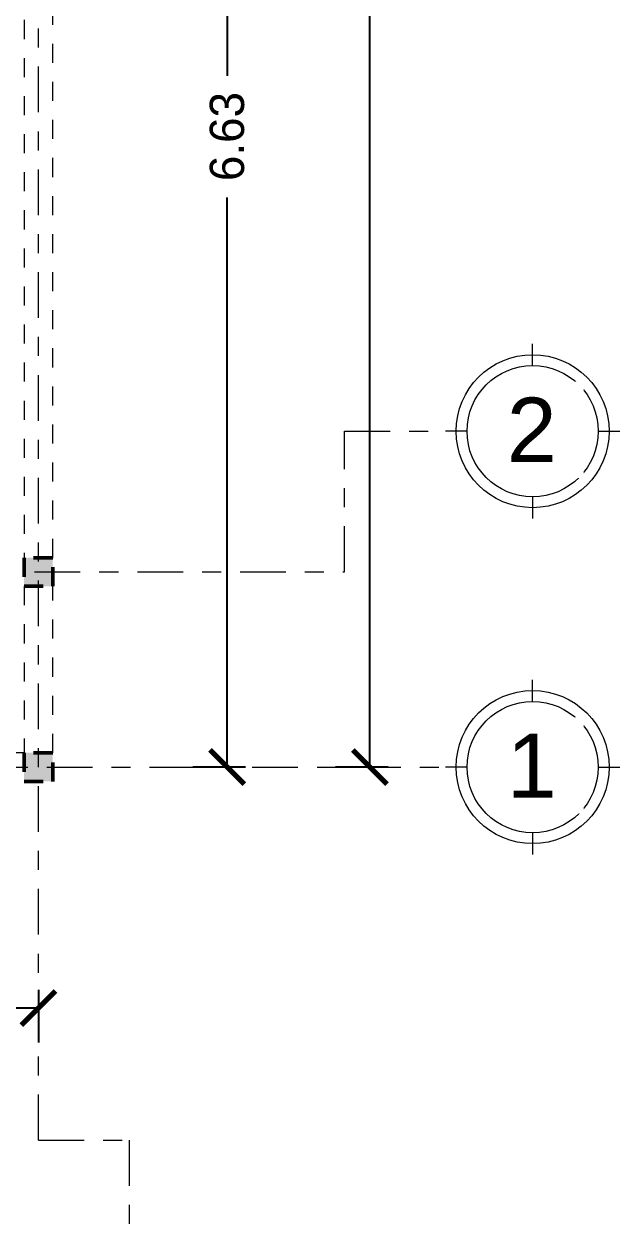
# Model space of a CAD drawing. Header units: millimetres. Extents: x -9559 to 23034, y -7226 to 22400.
# Drawn here: x 279.88 to 283.01, y 37.12 to 43.46 of the extents above; entities that cross this region are included whole.
import ezdxf

# ---------------------------------------------------------------- set-up
doc = ezdxf.new("R2010")
doc.units = ezdxf.units.MM
doc.header["$LTSCALE"] = 0.02
doc.linetypes.add('ACAD_ISO10W100', pattern=[18, 12, -3, 0, -3])
doc.linetypes.add('DASHED2', pattern=[0.375, 0.25, -0.125])
for name, color, linetype, lineweight in [('A-ANNO-DIMS', 251, 'Continuous', 9), ('S-GRID', 253, 'ACAD_ISO10W100', 5), ('S-GRID-IDEN', 253, 'Continuous', 9)]:
    doc.layers.add(name, color=color, linetype=linetype, lineweight=lineweight)
doc.layers.add('IH-PLANO BASE', color=250, linetype='DASHED2', lineweight=5, transparency=0.55)
doc.styles.add('Arial_6', font='arial.ttf', dxfattribs={"height": 0.3375})
doc.styles.get("Standard").update_dxf_attribs({"font": 'GOTHIC.TTF'})
doc.dimstyles.get("Standard").update_dxf_attribs({"dimtxt": 0.18, "dimasz": 0.18, "dimexe": 0.18, "dimexo": 0.0625, "dimgap": 0.09, "dimtad": 0, "dimzin": 3, "dimdsep": 46, "dimtxsty": 'Standard', "dimblk": 'ARCHTICK', "dimcen": 0.09, "dimadec": 0, "dimazin": 0, "dimtfac": 1, "dimtofl": 0, "dimtmove": 0, "dimatfit": 3, "dimldrblk": 'ARCHTICK', "dimfxl": 1, "dimtolj": 1, "dimtzin": 0, "dimarcsym": 0})

# ---------------------------------------------------------------- blocks, each defined once
blk = doc.blocks.new('Hormigón-Cuadrado-Pilar - Columna 15x15-644438-Nivel 2')
at = {"layer": 'IH-PLANO BASE'}
blk.add_hatch(color=256, dxfattribs=at).paths.add_polyline_path([(0.075, -0.075), (0.075, 0.075), (-0.075, 0.075), (-0.075, -0.075)])
at = {"layer": 'IH-PLANO BASE', "lineweight": 50}
for p, q in [((0.075, 0.075), (-0.075, 0.075)), ((-0.075, 0.075), (-0.075, -0.075)), ((0.075, -0.075), (0.075, 0.075)), ((-0.075, -0.075), (0.075, -0.075))]:
    blk.add_line(p, q, dxfattribs=at)
blk = doc.blocks.new('Rejilla - Extremo inicial de rejilla - Círculo-11506-Nivel 2')
at = {"ltscale": 0.2}
for p, q in [((0, 0.004596), (0, 0.006111)), ((-0.004596, 0), (-0.006111, 0)), ((0.004596, 0), (0.006111, 0)), ((0, -0.004596), (0, -0.006111))]:
    blk.add_line(p, q, dxfattribs=at)
for radius in [0.005359, 0.004596]:
    blk.add_circle((0, 0), radius, dxfattribs=at)
blk = doc.blocks.new('_ArchTick')
at = {"color": 0, "linetype": 'ByBlock', "const_width": 0.15}
blk.add_lwpolyline([(-0.5, -0.5), (0.5, 0.5)], dxfattribs=at)
blk = doc.blocks.new('*D517')
at = {"layer": 'A-ANNO-DIMS', "color": 0, "lineweight": -2, "transparency": 16777216}
for p, q in [((269.6307, 38.3877), (269.6307, 38.1111)), ((279.9557, 38.3877), (279.9557, 38.1111)), ((269.6307, 38.2911), (274.4134, 38.2911)), ((279.9557, 38.2911), (275.1731, 38.2911))]:
    blk.add_line(p, q, dxfattribs=at)
at = {"layer": 'A-ANNO-DIMS', "color": 0, "lineweight": -2, "transparency": 16777216, "xscale": 0.18, "yscale": 0.18, "zscale": 0.18, "rotation": 180}
blk.add_blockref('_ArchTick', (269.6307, 38.2911), dxfattribs=at)
at = {"layer": 'A-ANNO-DIMS', "color": 0, "lineweight": -2, "transparency": 16777216, "xscale": 0.18, "yscale": 0.18, "zscale": 0.18}
blk.add_blockref('_ArchTick', (279.9557, 38.2911), dxfattribs=at)
at = {"layer": 'A-ANNO-DIMS', "color": 0, "transparency": 16777216, "insert": (274.7932, 38.2911), "char_height": 0.18, "width": 2.56069, "attachment_point": 5}
blk.add_mtext('\\A1;10.33', dxfattribs=at)
blk = doc.blocks.new('*D521')
at = {"layer": 'A-ANNO-DIMS', "color": 0, "lineweight": -2, "transparency": 16777216}
for p, q in [((281.0439, 46.1824), (280.7674, 46.1824)), ((280.9474, 46.1824), (280.9474, 43.1896)), ((280.9474, 39.5574), (280.9474, 42.5501)), ((281.0439, 39.5574), (280.7674, 39.5574))]:
    blk.add_line(p, q, dxfattribs=at)
at = {"layer": 'A-ANNO-DIMS', "color": 0, "lineweight": -2, "transparency": 16777216, "xscale": 0.18, "yscale": 0.18, "zscale": 0.18}
for p, rotation in [((280.9474, 46.1824), 90), ((280.9474, 39.5574), 270)]:
    blk.add_blockref('_ArchTick', p, dxfattribs=dict(at, rotation=rotation))
at = {"layer": 'A-ANNO-DIMS', "color": 0, "transparency": 16777216, "insert": (280.9474, 42.8699), "char_height": 0.18, "width": 1.195761, "attachment_point": 5, "rotation": 90}
blk.add_mtext('\\A1;6.63', dxfattribs=at)
blk = doc.blocks.new('*D522')
at = {"layer": 'A-ANNO-DIMS', "color": 0, "lineweight": -2, "transparency": 16777216}
for p, q in [((281.7939, 50.8824), (281.5174, 50.8824)), ((281.6974, 50.8824), (281.6974, 45.5997)), ((281.6974, 39.5574), (281.6974, 44.8401)), ((281.7939, 39.5574), (281.5174, 39.5574))]:
    blk.add_line(p, q, dxfattribs=at)
at = {"layer": 'A-ANNO-DIMS', "color": 0, "lineweight": -2, "transparency": 16777216, "xscale": 0.18, "yscale": 0.18, "zscale": 0.18}
for p, rotation in [((281.6974, 50.8824), 90), ((281.6974, 39.5574), 270)]:
    blk.add_blockref('_ArchTick', p, dxfattribs=dict(at, rotation=rotation))
at = {"layer": 'A-ANNO-DIMS', "color": 0, "transparency": 16777216, "insert": (281.6974, 45.2199), "char_height": 0.18, "width": 1.536414, "attachment_point": 5, "rotation": 90}
blk.add_mtext('\\A1;11.33', dxfattribs=at)

msp = doc.modelspace()

# ---------------------------------------------------------------- linework, layer by layer
at = {"layer": 'IH-PLANO BASE'}
for p, q in [((279.8807, 43.8824), (279.8807, 40.6574)), ((280.0307, 40.6574), (280.0307, 43.8824)), ((279.8807, 40.5074), (279.8807, 39.6324)), ((280.0307, 39.6324), (280.0307, 40.5074)), ((279.8807, 39.6324), (279.3245, 39.6324)), ((279.3245, 39.4824), (279.8807, 39.4824))]:
    msp.add_line(p, q, dxfattribs=at)
at = {"layer": 'S-GRID'}
for p, q in [((279.9557, 37.5972), (279.9557, 59.0428)), ((281.5632, 41.3219), (282.0648, 41.3219)), ((281.5632, 40.5824), (281.5632, 41.3219)), ((268.0557, 40.5824), (281.5632, 40.5824)), ((267.5794, 39.5574), (282.0648, 39.5574)), ((279.9557, 37.5972), (280.432, 37.5972)), ((280.432, 37.5972), (280.432, 37.121))]:
    msp.add_line(p, q, dxfattribs=at)

# ---------------------------------------------------------------- block references
at = {"layer": 'IH-PLANO BASE'}
for p in [(279.9557, 40.5824), (279.9557, 39.5574)]:
    msp.add_blockref('Hormigón-Cuadrado-Pilar - Columna 15x15-644438-Nivel 2', p, dxfattribs=at)
at = {"layer": 'S-GRID-IDEN', "xscale": 74.99999999999996, "yscale": 74.99999999999996, "zscale": 74.99999999999996}
for p, rotation in [((282.5523, 41.3219), 269.9999999999995), ((282.5523, 39.5574), 269.9999999999994)]:
    msp.add_blockref('Rejilla - Extremo inicial de rejilla - Círculo-11506-Nivel 2', p, dxfattribs=dict(at, rotation=rotation))

# ---------------------------------------------------------------- dimensions: what is measured, and where the dimension line sits
at = {"layer": 'A-ANNO-DIMS'}
for base, p1, p2, picture, middle in [((281.6973507357, 39.5573907463), (281.8564497614, 50.8823907463), (281.8564497614, 39.5573907463), '*D522', (281.6973507357, 45.2198907463)), ((280.9473507357, 39.5573907463), (281.1064497614, 46.1823907463), (281.1064497614, 39.5573907463), '*D521', (280.9473507357, 42.8698907463))]:
    dim = msp.add_linear_dim(base=base, p1=p1, p2=p2, angle=90, dimstyle='Standard', dxfattribs=at)
    dim.commit()
    dim.dimension.update_dxf_attribs({"geometry": picture, "text_midpoint": middle})
dim = msp.add_linear_dim(base=(279.9557270414, 38.2911366184), p1=(269.6307270414, 38.4502356442), p2=(279.9557270414, 38.4502356442), dimstyle='Standard', dxfattribs=at)
dim.commit()
dim.dimension.update_dxf_attribs({"geometry": '*D517', "text_midpoint": (274.7932270414, 38.2911366184)})

# ---------------------------------------------------------------- next in the draw order: texts
at = {"layer": 'S-GRID-IDEN', "char_height": 0.3375, "width": 0.318671, "attachment_point": 1, "style": 'Arial_6', "bg_fill": 3, "box_fill_scale": 1.25, "bg_fill_color": 256, "bg_fill_true_color": 13158600, "bg_fill_transparency": 0}
for s, insert in [('2', (282.4165, 41.4983)), ('1', (282.4165, 39.7338))]:
    msp.add_mtext(s, dxfattribs=dict(at, insert=insert))

doc.saveas('drawing.dxf')
